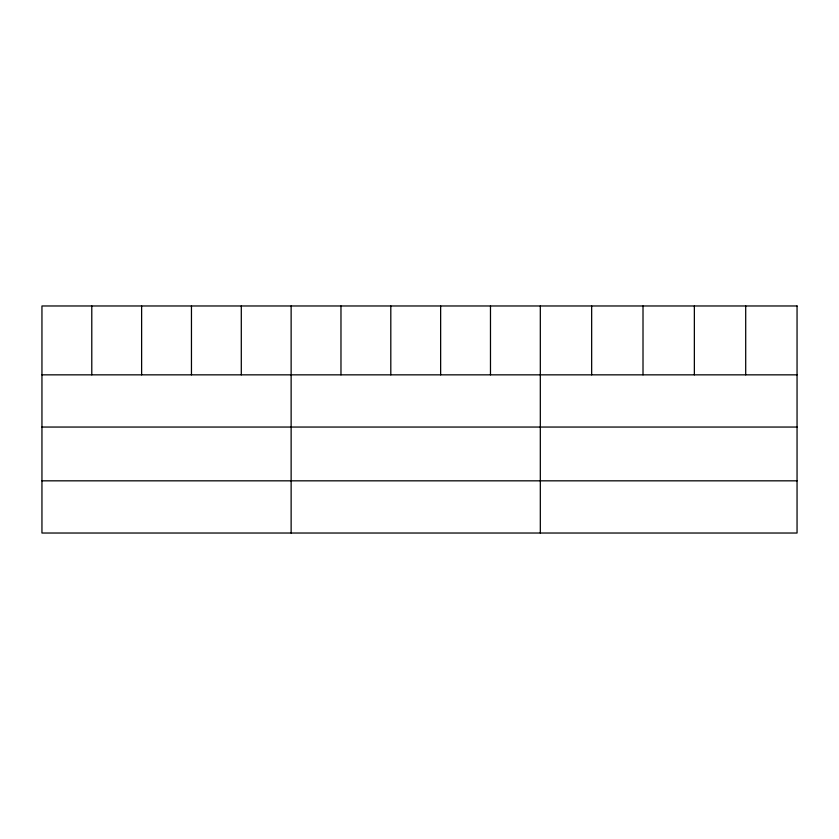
<?xml version="1.0" encoding="UTF-8"?>
<svg xmlns="http://www.w3.org/2000/svg" width="839" height="839" viewBox="0 0 839 839"><rect width="100%" height="100%" fill="white"/><g stroke="black" fill="none" stroke-linecap="round" stroke-linejoin="round"><path stroke-width="1.26" d="M41.95 374.844L797.05 374.844M41.95 427.051L797.05 427.051M41.95 480.831L797.05 480.831M745.703 305.973L745.703 374.844M694.356 305.973L694.356 374.844M643.01 305.973L643.01 374.844M591.663 305.973L591.663 374.844M540.316 305.973L540.316 533.027M490.479 305.973L490.479 374.844M440.643 305.973L440.643 374.844M390.806 305.973L390.806 374.844M340.97 305.973L340.97 374.844M291.133 305.973L291.133 533.027M241.296 305.973L241.296 374.844M191.46 305.973L191.46 374.844M141.623 305.973L141.623 374.844M91.787 305.973L91.787 374.844M797.05 305.973L41.95 305.973L41.95 533.027L797.05 533.027L797.05 305.973"/></g></svg>
